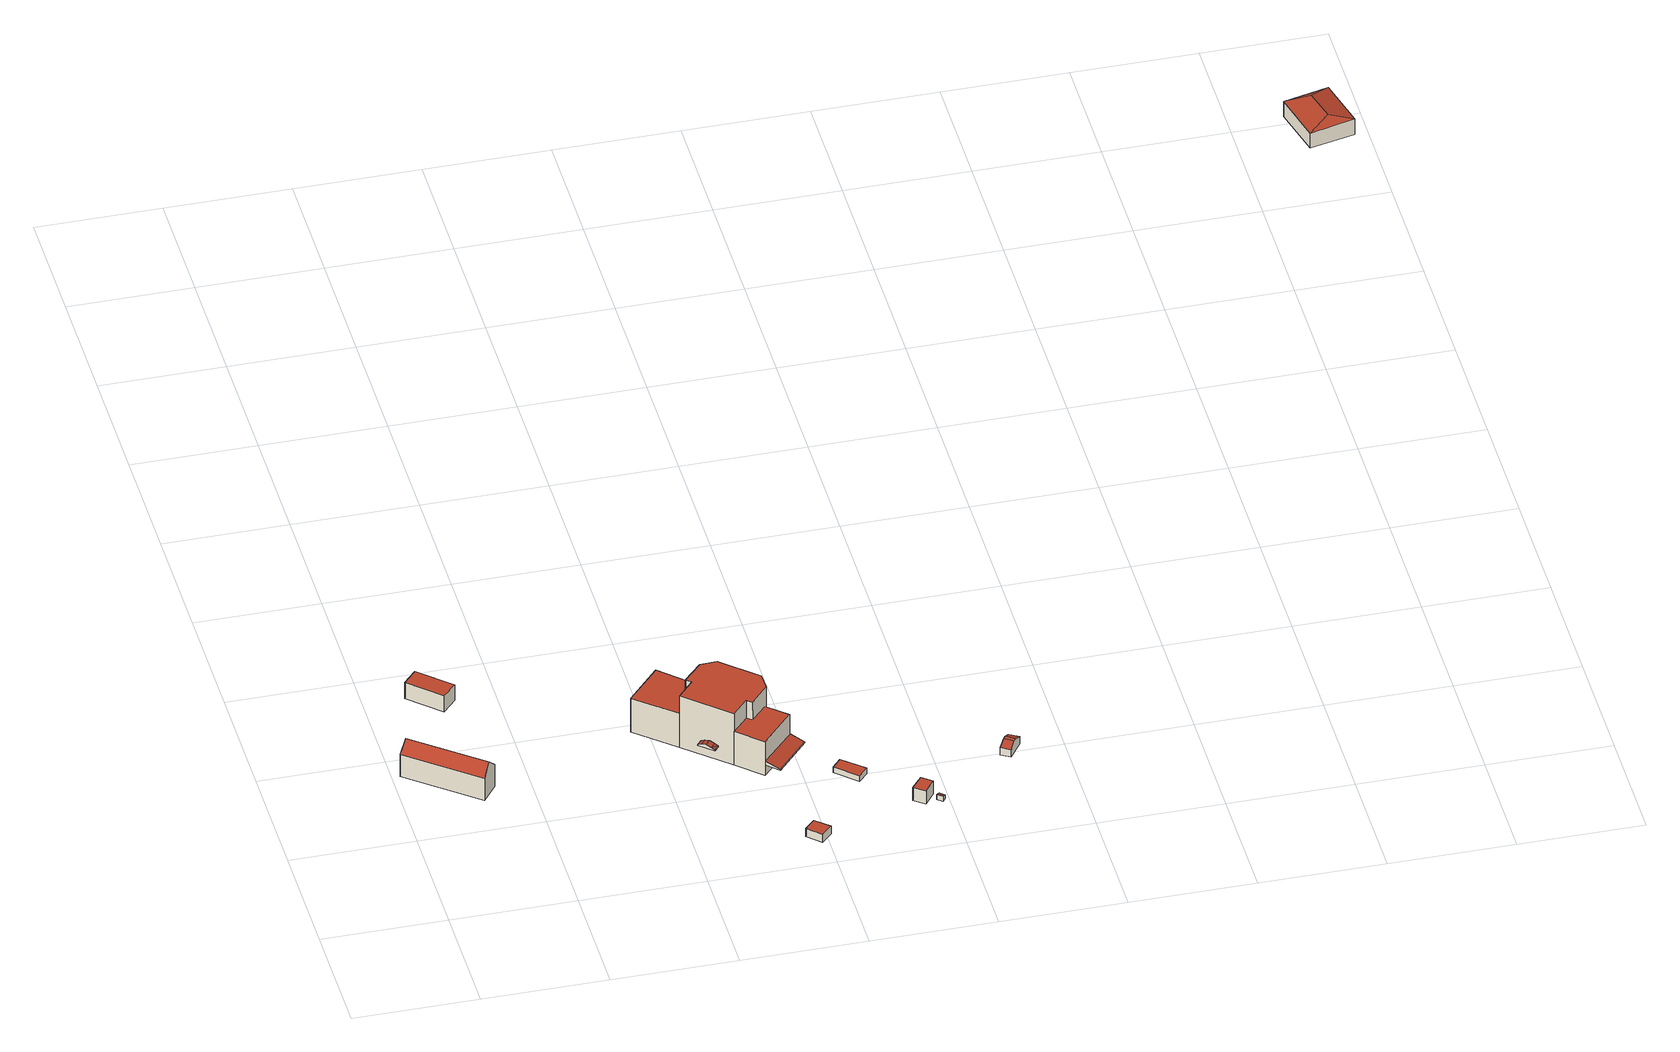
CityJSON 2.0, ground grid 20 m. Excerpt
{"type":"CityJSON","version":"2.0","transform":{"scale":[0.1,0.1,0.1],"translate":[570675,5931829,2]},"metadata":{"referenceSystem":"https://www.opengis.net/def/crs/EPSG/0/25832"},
"CityObjects":{
"building1":{"type":"Building","attributes":{"Grundfläche 2D":"51.934396","Grundhöhe NN":"5.656"},"geometry":[{"type":"Solid","lod":"3","boundaries":[[[[0,1,2,3]],[[4,0,3,5]],[[5,3,2,6,7]],[[4,5,7,8]],[[1,0,4,8,9]],[[2,1,9,6]],[[7,6,9,8]]]],"semantics":{"surfaces":[{"type":"RoofSurface"},{"type":"WallSurface"},{"type":"GroundSurface"}],"values":[[0,0,1,1,1,1,2]]}}]},
"building2":{"type":"Building","attributes":{"Grundfläche 2D":"21.333937","Grundhöhe NN":"5.254"},"geometry":[{"type":"Solid","lod":"3","boundaries":[[[[10,11,12,13]],[[14,15,13,12]],[[15,16,10,13]],[[16,17,11,10]],[[17,14,12,11]],[[17,16,15,14]]]],"semantics":{"surfaces":[{"type":"RoofSurface"},{"type":"WallSurface"},{"type":"GroundSurface"}],"values":[[0,1,1,1,1,2]]}}]},
"building3":{"type":"Building","attributes":{"Grundfläche 2D":"232.726787","Grundhöhe NN":"5.356"},"children":["building3-1","building3-2"],"geometry":[{"type":"Solid","lod":"3","boundaries":[[[[18,19,20,21,22]],[[23,24,25,26,27,28]],[[29,30,31,32,33,34,35,36,37,38]],[[39,40,41,42,43]],[[44,45,46,47,48,49]],[[24,23,50,51,52,53]],[[52,51,54,55,56,25,24,53]],[[25,56,55,54,57,26]],[[50,23,30,29,49,58]],[[30,23,28,31]],[[31,28,27,32]],[[59,33,32,27,26,57]],[[34,33,59,60]],[[35,34,60,61,39,43]],[[35,43,42,62,63,21,36]],[[46,45,37,36,21,20]],[[37,45,44,38]],[[38,44,49,29]],[[21,63,64,22]],[[18,22,64,65]],[[19,18,65,66]],[[67,62,42,41]],[[68,40,39,61]],[[41,40,68,67]],[[49,48,69,58]],[[46,20,19,47]],[[47,19,66,69,48]],[[66,65,64,63,62,67,68,61,60,59,57,54,51,50,58,69]]]],"semantics":{"surfaces":[{"type":"RoofSurface"},{"type":"WallSurface"},{"type":"GroundSurface"}],"values":[[0,0,0,0,0,1,1,1,1,1,1,1,1,1,1,1,1,1,1,1,1,1,1,1,1,1,1,2]]}}]},
"building3-1":{"type":"BuildingInstallation","parents":["building3"],"geometry":[{"type":"MultiSurface","lod":"3","boundaries":[[[70,71,56,53]],[[55,52,53,56]],[[52,72,70,53]],[[72,73,71,70]],[[73,55,56,71]],[[73,72,52,55]]],"semantics":{"surfaces":[{"type":"RoofSurface"},{"type":"WallSurface"},{"type":"OuterCeilingSurface"}],"values":[0,1,1,1,1,2]}}]},
"building3-2":{"type":"BuildingInstallation","parents":["building3"],"geometry":[{"type":"MultiSurface","lod":"3","boundaries":[[[74,75,76,77]],[[78,79,77,76]],[[78,80,81,79]],[[82,83,80]],[[83,81,80]],[[75,74,84,85]],[[82,80,78,76,75,85,86]],[[83,82,86,87]],[[77,79,81,83,87,84,74]],[[86,85,84,87]]],"semantics":{"surfaces":[{"type":"RoofSurface"},{"type":"WallSurface"},{"type":"OuterCeilingSurface"}],"values":[0,0,0,0,0,1,1,1,1,2]}}]},
"building4":{"type":"Building","attributes":{"Grundfläche 2D":"6.921486","Grundhöhe NN":"6.719"},"geometry":[{"type":"Solid","lod":"3","boundaries":[[[[88,89,90,91]],[[92,93,91,90]],[[93,94,88,91]],[[94,95,89,88]],[[95,92,90,89]],[[95,94,93,92]]]],"semantics":{"surfaces":[{"type":"RoofSurface"},{"type":"WallSurface"},{"type":"GroundSurface"}],"values":[[0,1,1,1,1,2]]}}]},
"building5":{"type":"Building","attributes":{"Grundfläche 2D":"9.761044","Grundhöhe NN":"5.522"},"geometry":[{"type":"Solid","lod":"3","boundaries":[[[[96,97,98,99]],[[100,101,99,98]],[[101,102,96,99]],[[102,103,97,96]],[[103,100,98,97]],[[103,102,101,100]]]],"semantics":{"surfaces":[{"type":"RoofSurface"},{"type":"WallSurface"},{"type":"GroundSurface"}],"values":[[0,1,1,1,1,2]]}}]},
"building6":{"type":"Building","attributes":{"Grundfläche 2D":"5.475553","Grundhöhe NN":"5.739"},"geometry":[{"type":"Solid","lod":"3","boundaries":[[[[104,105,106,107]],[[108,109,107,106]],[[109,110,104,107]],[[110,111,105,104]],[[111,108,106,105]],[[111,110,109,108]]]],"semantics":{"surfaces":[{"type":"RoofSurface"},{"type":"WallSurface"},{"type":"GroundSurface"}],"values":[[0,1,1,1,1,2]]}}]},
"building7":{"type":"Building","attributes":{"Grundfläche 2D":"0.809444","Grundhöhe NN":"5.803"},"geometry":[{"type":"Solid","lod":"3","boundaries":[[[[112,113,114]],[[112,114,115]],[[116,117,114,113]],[[117,118,115,114]],[[118,119,112,115]],[[119,116,113,112]],[[119,118,117,116]]]],"semantics":{"surfaces":[{"type":"RoofSurface"},{"type":"WallSurface"},{"type":"GroundSurface"}],"values":[[0,0,1,1,1,1,2]]}}]},
"building8":{"type":"Building","attributes":{"Grundfläche 2D":"6.129472","Grundhöhe NN":"5.539"},"geometry":[{"type":"Solid","lod":"3","boundaries":[[[[120,121,122,123]],[[123,122,124,125,126]],[[127,128,126,125,124]],[[121,120,129,130]],[[127,124,122,121,130,131]],[[128,127,131,132]],[[120,123,126,128,132,129]],[[131,130,129,132]]]],"semantics":{"surfaces":[{"type":"RoofSurface"},{"type":"WallSurface"},{"type":"GroundSurface"}],"values":[[0,0,0,1,1,1,1,2]]}}]},
"building9":{"type":"Building","attributes":{"Grundfläche 2D":"65.523074","Grundhöhe NN":"2.827"},"geometry":[{"type":"Solid","lod":"3","boundaries":[[[[133,134,135,136]],[[134,137,135]],[[133,136,138]],[[134,133,138,137]],[[139,140,136,135]],[[140,141,138,136]],[[141,142,137,138]],[[142,139,135,137]],[[142,141,140,139]]]],"semantics":{"surfaces":[{"type":"RoofSurface"},{"type":"WallSurface"},{"type":"GroundSurface"}],"values":[[0,0,0,0,1,1,1,1,2]]}}]}
},
"vertices":[
[124,251,97],[136,266,79],[28,352,79],[16,337,97],[113,236,79],[4,323,79],[28,352,37],[4,323,37],[113,236,37],[136,266,37],
[79,536,63],[58,513,63],[107,467,63],[129,490,63],[107,467,33],[129,490,33],[79,536,33],[58,513,33],
[446,438,59],[420,409,63],[472,360,63],[477,365,62],[499,389,59],[498,235,98],[537,199,98],[589,255,98],[557,284,98],[532,256,98],[524,263,98],[429,297,131],[498,235,131],[524,263,131],[532,256,131],[561,288,131],[560,316,131],[504,366,131],[477,365,131],[447,333,131],[455,326,131],[511,360,59],[522,374,59],[509,385,59],[492,366,59],[504,366,59],[455,326,98],[447,333,98],[472,360,98],[420,409,98],[367,351,98],[429,297,98],[498,235,34],[537,199,34],[537,199,54],[537,199,62],[589,255,34],[589,255,54],[589,255,62],[557,284,34],[429,297,34],[561,288,34],[560,316,34],[511,360,34],[492,366,34],[477,365,34],[499,389,34],[446,438,34],[420,409,34],[509,385,34],[522,374,34],[367,351,34],
[557,181,56],[608,238,56],[557,181,54],[608,238,54],
[456,272,61],[449,264,61],[454,260,64],[461,268,64],[460,254,66],[467,262,66],[466,248,64],[473,256,64],[471,244,61],[478,252,61],[456,272,59],[449,264,59],[471,244,59],[478,252,59],
[578,3,62],[595,20,62],[573,40,62],[557,23,62],[573,40,47],[557,23,47],[578,3,47],[595,20,47],
[671,150,46],[686,166,46],[652,197,45],[638,181,45],[652,197,35],[638,181,35],[671,150,35],[686,166,35],
[754,70,62],[770,91,62],[754,104,62],[737,83,62],[754,104,37],[737,83,37],[754,70,37],[770,91,37],
[785,75,45],[777,82,45],[772,76,47],[780,69,47],[777,82,38],[772,76,38],[780,69,38],[785,75,38],
[891,163,49],[906,154,49],[914,166,55],[900,176,55],[918,171,55],[904,181,55],[903,181,55],[926,183,49],[911,192,49],[891,163,35],[906,154,35],[926,183,35],[911,192,35],
[1739,1559,47],[1726,1610,47],[1686,1619,36],[1706,1534,36],[1759,1636,37],[1779,1551,37],[1686,1619,8],[1706,1534,8],[1779,1551,8],[1759,1636,8]
]}
